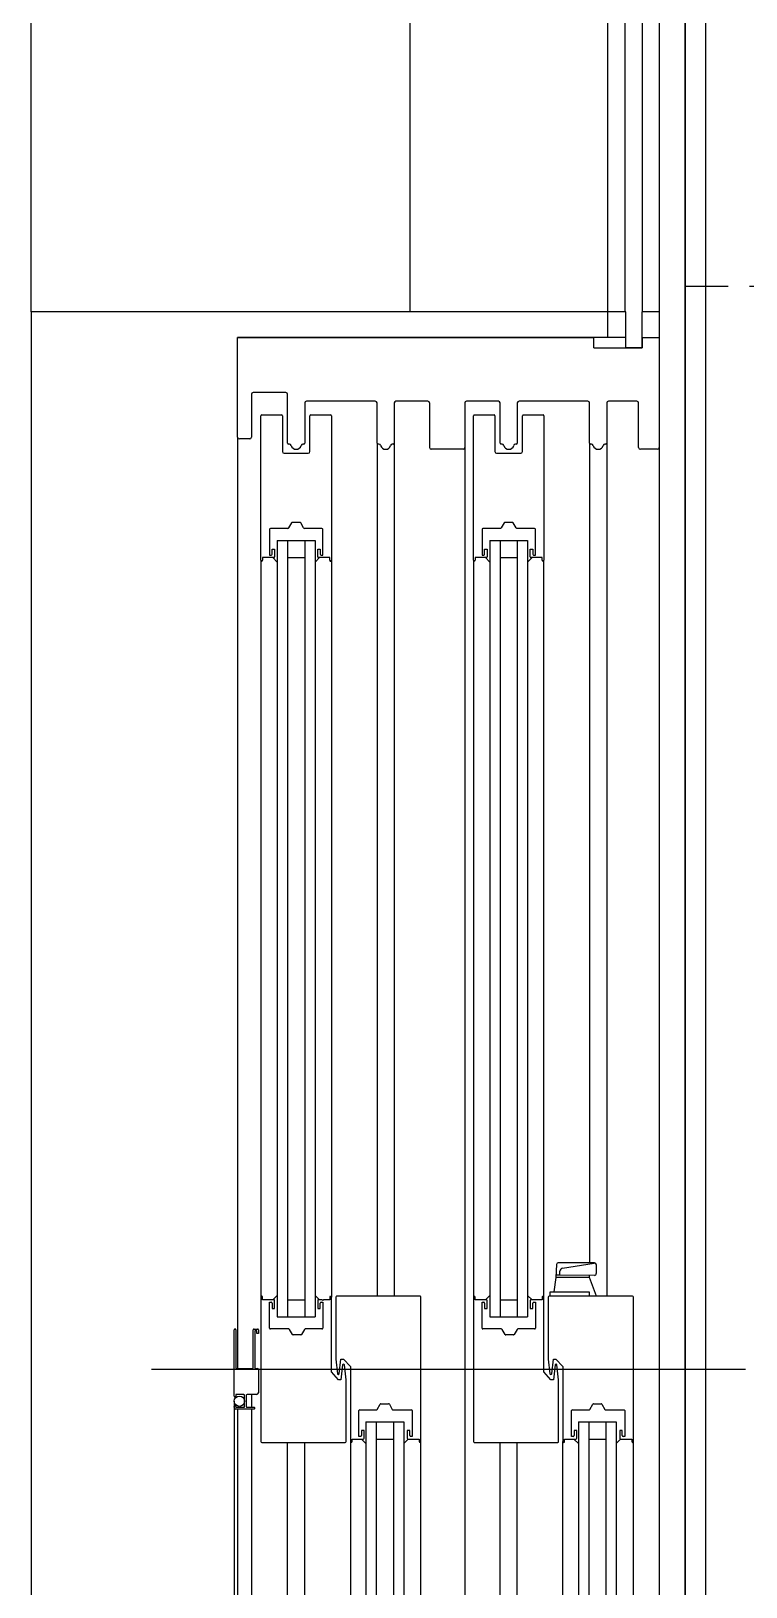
# Model space of a CAD drawing. Header units: millimetres. Extents: x -33000 to 294000, y 0 to 42408.
# Drawn here: x 49606 to 50022, y 13893 to 14798 of the extents above; entities that cross this region are included whole.
import ezdxf

# ---------------------------------------------------------------- set-up
doc = ezdxf.new("R2010")
doc.units = ezdxf.units.MM
doc.header["$LTSCALE"] = 50
doc.linetypes.add('( Hidden )', pattern=[0.375, 0.25, -0.125])
doc.layers.add('arch', color=8, linetype='Continuous')

msp = doc.modelspace()

# ---------------------------------------------------------------- linework, layer by layer
at = {"layer": 'arch'}
for p, q in [((49606.21, 14634.6), (49606.21, 15919.6)), ((49826.21, 15919.6), (49826.21, 14634.6)), ((49941.21, 15919.6), (49941.21, 14619.6)), ((49951.21, 15579.6), (49951.21, 14634.6)), ((49961.21, 15579.6), (49961.21, 14634.6)), ((49971.21, 15554.6), (49971.21, 12484.6)), ((49986.21, 12484.6), (49986.21, 15554.6)), ((49986.21, 15554.48), (49986.21, 12496.73)), ((49986.21, 12484.6), (49986.21, 15554.48)), ((49998.21, 12496.73), (49998.21, 15554.48)), ((49826.21, 14634.6), (49606.21, 14634.6)), ((49606.21, 14634.6), (49606.21, 13404.6)), ((49951.71, 14634.6), (49726.21, 14634.6)), ((49951.71, 14613.6), (49951.71, 14634.6)), ((49971.21, 14634.6), (49961.21, 14634.6)), ((49961.21, 14613.6), (49961.21, 14634.6)), ((49951.71, 14619.6), (49726.21, 14619.6)), ((49726.21, 14619.6), (49933.21, 14619.6)), ((49726.21, 14561.6), (49726.21, 14619.6)), ((49933.21, 14613.6), (49933.21, 14619.6)), ((49961.21, 14619.6), (49961.21, 14613.6)), ((49961.21, 14619.6), (49971.21, 14619.6)), ((49971.21, 14619.6), (49971.21, 14555.6)), ((49933.21, 14613.6), (49961.21, 14613.6)), ((49961.21, 14613.6), (49951.71, 14613.6)), ((49734.21, 14586.6), (49734.21, 14561.6)), ((49754.21, 14587.6), (49735.21, 14587.6)), ((49755.21, 14558.1), (49755.21, 14586.6)), ((49739.71, 14490.1), (49739.71, 14574.1)), ((49740.21, 14574.6), (49751.71, 14574.6)), ((49752.21, 14574.1), (49752.21, 14553.3)), ((49765.21, 14581.6), (49765.21, 14558.1)), ((49806.21, 14582.6), (49766.21, 14582.6)), ((49768.21, 14553.3), (49768.21, 14574.1)), ((49768.71, 14574.6), (49780.21, 14574.6)), ((49780.71, 14574.1), (49780.71, 14490.1)), ((49807.21, 14558.1), (49807.21, 14581.6)), ((49817.21, 14581.6), (49817.21, 14558.1)), ((49836.71, 14582.6), (49818.21, 14582.6)), ((49837.71, 14581.6), (49837.71, 14555.6)), ((49858.21, 14581.6), (49858.21, 14555.6)), ((49877.71, 14582.6), (49859.21, 14582.6)), ((49863.21, 14490.1), (49863.21, 14574.1)), ((49863.71, 14574.6), (49875.21, 14574.6)), ((49875.71, 14574.1), (49875.71, 14553.3)), ((49878.71, 14558.1), (49878.71, 14581.6)), ((49888.71, 14581.6), (49888.71, 14558.1)), ((49929.71, 14582.6), (49889.71, 14582.6)), ((49891.71, 14553.3), (49891.71, 14574.1)), ((49892.21, 14574.6), (49903.71, 14574.6)), ((49904.21, 14574.1), (49904.21, 14490.1)), ((49930.71, 14558.1), (49930.71, 14581.6)), ((49940.71, 14581.6), (49940.71, 14558.1)), ((49958.21, 14582.6), (49941.71, 14582.6)), ((49959.21, 14555.6), (49959.21, 14581.6)), ((49726.21, 14561.6), (49726.21, 14020.04)), ((49733.21, 14560.6), (49727.21, 14560.6)), ((49756.33, 14557.6), (49755.71, 14557.6)), ((49764.71, 14557.6), (49764.08, 14557.6)), ((49807.21, 14558.1), (49807.21, 14062.1)), ((49808.33, 14557.6), (49807.71, 14557.6)), ((49816.71, 14557.6), (49816.08, 14557.6)), ((49817.21, 14558.1), (49817.21, 14062.1)), ((49879.83, 14557.6), (49879.21, 14557.6)), ((49888.21, 14557.6), (49887.58, 14557.6)), ((49930.71, 14558.1), (49930.71, 14081.55)), ((49931.83, 14557.6), (49931.21, 14557.6)), ((49940.21, 14557.6), (49939.58, 14557.6)), ((49940.71, 14558.1), (49940.71, 14062.1)), ((49753.21, 14552.3), (49767.21, 14552.3)), ((49857.21, 14554.6), (49838.71, 14554.6)), ((49858.21, 14555.6), (49858.21, 13483.6)), ((49876.71, 14552.3), (49890.71, 14552.3)), ((49970.21, 14554.6), (49960.21, 14554.6)), ((49971.21, 14555.6), (49971.21, 13483.6)), ((49757.56, 14511.85), (49755.85, 14508.86)), ((49762.42, 14512.1), (49758, 14512.1)), ((49764.56, 14508.86), (49762.85, 14511.85)), ((49881.06, 14511.85), (49879.35, 14508.86)), ((49885.92, 14512.1), (49881.5, 14512.1)), ((49888.06, 14508.86), (49886.35, 14511.85)), ((49744.71, 14508.1), (49744.71, 14493.1)), ((49755.42, 14508.6), (49745.21, 14508.6)), ((49749.21, 14501.6), (49749.21, 14050.1)), ((49749.21, 14501.6), (49771.21, 14501.6)), ((49755.21, 14501.6), (49755.21, 14050.1)), ((49775.21, 14508.6), (49765, 14508.6)), ((49765.21, 14501.6), (49765.21, 14050.1)), ((49771.21, 14501.6), (49771.21, 14050.1)), ((49775.71, 14493.1), (49775.71, 14508.1)), ((49868.21, 14508.1), (49868.21, 14493.1)), ((49878.92, 14508.6), (49868.71, 14508.6)), ((49872.71, 14501.6), (49894.71, 14501.6)), ((49872.71, 14501.6), (49872.71, 14050.1)), ((49878.71, 14501.6), (49878.71, 14050.1)), ((49898.71, 14508.6), (49888.5, 14508.6)), ((49888.71, 14501.6), (49888.71, 14050.1)), ((49894.71, 14501.6), (49894.71, 14050.1)), ((49899.21, 14493.1), (49899.21, 14508.1)), ((49744.71, 14493.1), (49745.71, 14493.1)), ((49746.21, 14493.6), (49746.21, 14496.6)), ((49746.21, 14496.6), (49747.71, 14496.6)), ((49747.71, 14496.6), (49747.71, 14492.1)), ((49772.71, 14492.1), (49772.71, 14496.6)), ((49772.71, 14496.6), (49774.21, 14496.6)), ((49774.21, 14496.6), (49774.21, 14493.6)), ((49774.71, 14493.1), (49775.71, 14493.1)), ((49868.21, 14493.1), (49869.21, 14493.1)), ((49869.71, 14493.6), (49869.71, 14496.6)), ((49869.71, 14496.6), (49871.21, 14496.6)), ((49871.21, 14496.6), (49871.21, 14492.1)), ((49896.21, 14492.1), (49896.21, 14496.6)), ((49896.21, 14496.6), (49897.71, 14496.6)), ((49897.71, 14496.6), (49897.71, 14493.6)), ((49898.21, 14493.1), (49899.21, 14493.1)), ((49739.71, 14490.1), (49739.71, 14061.6)), ((49747.21, 14491.6), (49740.71, 14491.6)), ((49740.71, 14491.6), (49740.71, 14490.1)), ((49746.65, 14491.6), (49749.21, 14489.05)), ((49755.21, 14491.6), (49765.21, 14491.6)), ((49773.76, 14491.6), (49771.21, 14489.05)), ((49779.71, 14491.6), (49773.21, 14491.6)), ((49779.71, 14490.1), (49779.71, 14491.6)), ((49780.71, 14490.1), (49780.71, 14061.6)), ((49863.21, 14490.1), (49863.21, 14061.6)), ((49870.71, 14491.6), (49864.21, 14491.6)), ((49864.21, 14491.6), (49864.21, 14490.1)), ((49870.15, 14491.6), (49872.71, 14489.05)), ((49878.71, 14491.6), (49888.71, 14491.6)), ((49897.26, 14491.6), (49894.71, 14489.05)), ((49903.21, 14491.6), (49896.71, 14491.6)), ((49903.21, 14490.1), (49903.21, 14491.6)), ((49904.21, 14061.6), (49904.21, 14490.1)), ((49911.48, 14080.59), (49911.18, 14072.98)), ((49933.6, 14081.55), (49912.48, 14081.55)), ((49913.49, 14074.3), (49913.49, 14076.62)), ((49915.01, 14078.47), (49933.44, 14081.37)), ((49934.6, 14080.55), (49934.6, 14075.27)), ((49911.18, 14072.98), (49909.85, 14064.7)), ((49930.7, 14072.98), (49911.18, 14072.98)), ((49913.49, 14074.3), (49911.23, 14074.3)), ((49933.6, 14074.27), (49913.49, 14074.3)), ((49930.7, 14072.98), (49930.7, 14074.28)), ((49934.67, 14062.1), (49930.7, 14072.98)), ((49739.71, 14061.6), (49739.71, 13977.6)), ((49740.71, 14060.1), (49740.71, 14061.6)), ((49747.21, 14060.1), (49740.71, 14060.1)), ((49744.71, 14043.6), (49744.71, 14058.6)), ((49744.71, 14058.6), (49745.71, 14058.6)), ((49746.65, 14060.1), (49749.21, 14062.66)), ((49747.71, 14055.1), (49747.71, 14059.6)), ((49755.21, 14060.1), (49765.21, 14060.1)), ((49773.76, 14060.1), (49771.21, 14062.66)), ((49772.71, 14059.6), (49772.71, 14055.1)), ((49775.21, 14060.1), (49773.21, 14060.1)), ((49774.71, 14058.6), (49775.71, 14058.6)), ((49775.71, 14059.6), (49775.21, 14060.1)), ((49776.21, 14060.1), (49775.71, 14059.6)), ((49775.71, 14058.6), (49775.71, 14043.6)), ((49779.71, 14060.1), (49776.21, 14060.1)), ((49779.71, 14061.6), (49779.71, 14060.1)), ((49780.71, 14018.1), (49780.71, 14061.6)), ((49783.21, 14061.6), (49783.21, 14025.6)), ((49832.21, 14062.1), (49783.71, 14062.1)), ((49832.71, 13977.6), (49832.71, 14061.6)), ((49863.21, 14061.6), (49863.21, 13977.6)), ((49864.21, 14060.1), (49864.21, 14061.6)), ((49870.71, 14060.1), (49864.21, 14060.1)), ((49868.21, 14043.6), (49868.21, 14058.6)), ((49868.21, 14058.6), (49869.21, 14058.6)), ((49870.15, 14060.1), (49872.71, 14062.66)), ((49871.21, 14055.1), (49871.21, 14059.6)), ((49878.71, 14060.1), (49888.71, 14060.1)), ((49897.26, 14060.1), (49894.71, 14062.66)), ((49896.21, 14059.6), (49896.21, 14055.1)), ((49903.21, 14060.1), (49896.71, 14060.1)), ((49898.21, 14058.6), (49899.21, 14058.6)), ((49899.21, 14058.6), (49899.21, 14043.6)), ((49903.21, 14061.6), (49903.21, 14060.1)), ((49904.21, 14018.1), (49904.21, 14061.6)), ((49906.71, 14061.6), (49906.71, 14025.6)), ((49955.71, 14062.1), (49907.21, 14062.1)), ((49907.71, 14062.1), (49907.71, 14064.7)), ((49907.71, 14064.7), (49930.37, 14064.7)), ((49930.37, 14064.7), (49930.37, 14062.1)), ((49956.21, 13977.6), (49956.21, 14061.6)), ((49746.21, 14058.1), (49746.21, 14055.1)), ((49746.21, 14055.1), (49747.71, 14055.1)), ((49749.21, 14050.1), (49771.21, 14050.1)), ((49772.71, 14055.1), (49774.21, 14055.1)), ((49774.21, 14055.1), (49774.21, 14058.1)), ((49869.71, 14058.1), (49869.71, 14055.1)), ((49869.71, 14055.1), (49871.21, 14055.1)), ((49872.71, 14050.1), (49894.71, 14050.1)), ((49896.21, 14055.1), (49897.71, 14055.1)), ((49897.71, 14055.1), (49897.71, 14058.1)), ((49724.24, 14004.04), (49724.24, 14042.54)), ((49725.24, 14042.54), (49725.24, 14020.54)), ((49735.24, 14020.54), (49735.24, 14042.54)), ((49735.74, 14043.04), (49737.74, 14043.04)), ((49736.24, 14042.04), (49736.24, 14020.54)), ((49737.44, 14042.04), (49736.24, 14042.04)), ((49737.44, 14040.54), (49737.44, 14042.04)), ((49738.24, 14040.54), (49737.44, 14040.54)), ((49738.24, 14042.54), (49738.24, 14040.54)), ((49755.92, 14043.1), (49745.21, 14043.1)), ((49758.06, 14039.86), (49756.35, 14042.85)), ((49765.06, 14042.85), (49763.35, 14039.86)), ((49775.21, 14043.1), (49765.5, 14043.1)), ((49879.42, 14043.1), (49868.71, 14043.1)), ((49881.56, 14039.86), (49879.85, 14042.85)), ((49888.56, 14042.85), (49886.85, 14039.86)), ((49898.71, 14043.1), (49889, 14043.1)), ((49762.92, 14039.6), (49758.5, 14039.6)), ((49886.42, 14039.6), (49882, 14039.6)), ((49783.21, 14025.6), (49784.16, 14017.05)), ((49785.25, 14017.05), (49786.21, 14025.6)), ((49786.21, 14025.6), (49787.66, 14025.6)), ((49787.16, 14022.16), (49786.21, 14013.6)), ((49787.76, 14022.6), (49787.65, 14022.6)), ((49787.66, 14025.6), (49791.71, 14021.23)), ((49789.21, 14013.6), (49788.26, 14022.16)), ((49906.71, 14025.6), (49907.66, 14017.05)), ((49908.75, 14017.05), (49909.71, 14025.6)), ((49909.71, 14025.6), (49911.16, 14025.6)), ((49910.66, 14022.16), (49909.71, 14013.6)), ((49911.26, 14022.6), (49911.15, 14022.6)), ((49911.16, 14025.6), (49915.21, 14021.23)), ((49912.71, 14013.6), (49911.76, 14022.16)), ((50021.21, 14019.6), (49676.21, 14019.6)), ((49725.74, 14020.04), (49734.74, 14020.04)), ((49736.74, 14020.04), (49737.74, 14020.04)), ((49738.24, 14019.54), (49738.24, 14006.04)), ((49784.75, 14013.6), (49780.71, 14018.1)), ((49784.65, 14016.6), (49784.76, 14016.6)), ((49786.21, 14013.6), (49784.75, 14013.6)), ((49789.21, 13977.6), (49789.21, 14013.6)), ((49791.71, 14021.23), (49791.71, 13977.6)), ((49908.25, 14013.6), (49904.21, 14018.1)), ((49908.15, 14016.6), (49908.26, 14016.6)), ((49909.71, 14013.6), (49908.25, 14013.6)), ((49912.71, 13977.6), (49912.71, 14013.6)), ((49915.21, 14021.23), (49915.21, 13977.6)), ((49729.74, 14005.04), (49725.24, 14005.04)), ((49725.24, 14005.04), (49725.24, 14004.04)), ((49730.24, 13998.04), (49730.24, 14004.54)), ((49731.24, 14004.54), (49731.24, 13998.04)), ((49737.24, 14005.04), (49731.74, 14005.04)), ((49734.21, 14005.04), (49734.21, 13997.54)), ((49724.21, 14001.1), (49724.21, 13497.6)), ((49724.24, 13997.54), (49724.24, 13998.04)), ((49725.24, 13998.04), (49725.24, 13997.54)), ((49725.24, 13997.54), (49729.74, 13997.54)), ((49735.74, 13996.54), (49725.24, 13996.54)), ((49726.21, 13996.54), (49726.21, 13502.1)), ((49731.74, 13997.54), (49735.74, 13997.54)), ((49734.21, 13996.54), (49734.21, 13502.1)), ((49796.71, 13980.6), (49796.71, 13995.6)), ((49797.21, 13996.1), (49806.92, 13996.1)), ((49807.35, 13996.36), (49809.06, 13999.35)), ((49809.5, 13999.6), (49813.92, 13999.6)), ((49814.35, 13999.35), (49816.06, 13996.36)), ((49816.5, 13996.1), (49827.21, 13996.1)), ((49827.71, 13995.6), (49827.71, 13980.6)), ((49920.21, 13980.6), (49920.21, 13995.6)), ((49920.71, 13996.1), (49930.42, 13996.1)), ((49930.85, 13996.36), (49932.56, 13999.35)), ((49933, 13999.6), (49937.42, 13999.6)), ((49937.85, 13999.35), (49939.56, 13996.36)), ((49940, 13996.1), (49950.71, 13996.1)), ((49951.21, 13995.6), (49951.21, 13980.6)), ((49800.71, 13989.1), (49822.71, 13989.1)), ((49800.71, 13989.1), (49800.71, 13540.86)), ((49806.71, 13989.1), (49806.71, 13540.86)), ((49816.71, 13989.1), (49816.71, 13540.86)), ((49822.71, 13989.1), (49822.71, 13540.86)), ((49924.21, 13989.1), (49946.21, 13989.1)), ((49924.21, 13989.1), (49924.21, 13540.86)), ((49930.21, 13989.1), (49930.21, 13540.86)), ((49940.21, 13989.1), (49940.21, 13540.86)), ((49946.21, 13989.1), (49946.21, 13540.86)), ((49740.21, 13977.1), (49788.71, 13977.1)), ((49755.21, 13481.1), (49755.21, 13977.1)), ((49765.21, 13481.1), (49765.21, 13977.1)), ((49791.71, 13977.6), (49791.71, 13549.1)), ((49792.71, 13977.6), (49792.71, 13979.1)), ((49792.71, 13979.1), (49799.21, 13979.1)), ((49797.71, 13980.6), (49796.71, 13980.6)), ((49798.15, 13979.1), (49800.71, 13976.55)), ((49799.71, 13984.1), (49798.21, 13984.1)), ((49798.21, 13984.1), (49798.21, 13981.1)), ((49799.71, 13979.6), (49799.71, 13984.1)), ((49806.71, 13979.1), (49816.71, 13979.1)), ((49825.26, 13979.1), (49822.71, 13976.55)), ((49826.21, 13984.1), (49824.71, 13984.1)), ((49824.71, 13984.1), (49824.71, 13979.6)), ((49825.21, 13979.1), (49831.71, 13979.1)), ((49826.21, 13981.1), (49826.21, 13984.1)), ((49827.71, 13980.6), (49826.71, 13980.6)), ((49831.71, 13979.1), (49831.71, 13977.6)), ((49832.71, 13549.1), (49832.71, 13977.6)), ((49863.71, 13977.1), (49912.21, 13977.1)), ((49878.71, 13481.1), (49878.71, 13977.1)), ((49888.71, 13481.1), (49888.71, 13977.1)), ((49915.21, 13549.1), (49915.21, 13977.6)), ((49916.21, 13977.6), (49916.21, 13979.1)), ((49916.21, 13979.1), (49922.71, 13979.1)), ((49921.21, 13980.6), (49920.21, 13980.6)), ((49921.65, 13979.1), (49924.21, 13976.55)), ((49923.21, 13984.1), (49921.71, 13984.1)), ((49921.71, 13984.1), (49921.71, 13981.1)), ((49923.21, 13979.6), (49923.21, 13984.1)), ((49930.21, 13979.1), (49940.21, 13979.1)), ((49948.76, 13979.1), (49946.21, 13976.55)), ((49949.71, 13984.1), (49948.21, 13984.1)), ((49948.21, 13984.1), (49948.21, 13979.6)), ((49948.71, 13979.1), (49955.21, 13979.1)), ((49949.71, 13981.1), (49949.71, 13984.1)), ((49951.21, 13980.6), (49950.21, 13980.6)), ((49955.21, 13979.1), (49955.21, 13977.6)), ((49956.21, 13549.1), (49956.21, 13977.6))]:
    msp.add_line(p, q, dxfattribs=at)
at = {"layer": 'arch', "linetype": '( Hidden )', "ltscale": 2}
for p, q in [((49986.21, 15554.48), (49986.21, 14649.48)), ((49986.21, 14649.48), (50336.21, 14649.48))]:
    msp.add_line(p, q, dxfattribs=at)
at = {"layer": 'arch'}
msp.add_circle((49727.21, 14001.1, 0), 3, dxfattribs=at)
for centre, radius, start, end in [((49735.21, 14586.6), 1, 90, 180), ((49754.21, 14586.6), 1, 0, 90), ((49740.21, 14574.1), 0.5, 90, 180), ((49751.71, 14574.1), 0.5, 0, 90), ((49766.21, 14581.6), 1, 90, 180), ((49768.71, 14574.1), 0.5, 90, 180), ((49780.21, 14574.1), 0.5, 0, 90), ((49806.21, 14581.6), 1, 0, 90), ((49818.21, 14581.6), 1, 90, 180), ((49836.71, 14581.6), 1, 0, 90), ((49859.21, 14581.6), 1, 90, 180), ((49863.71, 14574.1), 0.5, 90, 180), ((49875.21, 14574.1), 0.5, 0, 90), ((49877.71, 14581.6), 1, 0, 90), ((49889.71, 14581.6), 1, 90, 180), ((49892.21, 14574.1), 0.5, 90, 180), ((49903.71, 14574.1), 0.5, 0, 90), ((49929.71, 14581.6), 1, 0, 90), ((49941.71, 14581.6), 1, 90, 180), ((49958.21, 14581.6), 1, 0, 90), ((49727.21, 14561.6), 1, 180, 270), ((49733.21, 14561.6), 1, 270, 0), ((49755.71, 14558.1), 0.5, 180, 270), ((49756.33, 14556.6), 1, 14.47751, 90), ((49760.21, 14557.6), 3, 194.47751, 345.52249), ((49764.08, 14556.6), 1, 90, 165.52249), ((49764.71, 14558.1), 0.5, 270, 0), ((49807.71, 14558.1), 0.5, 179.9997, 270), ((49808.33, 14556.6), 1, 14.47751, 90), ((49812.21, 14557.6), 3, 194.47751, 345.52249), ((49816.08, 14556.6), 1, 90, 165.52249), ((49816.71, 14558.1), 0.5, 270, 0), ((49879.21, 14558.1), 0.5, 180, 270), ((49879.83, 14556.6), 1, 14.47751, 90), ((49883.71, 14557.6), 3, 194.47751, 345.52249), ((49887.58, 14556.6), 1, 90, 165.52249), ((49888.21, 14558.1), 0.5, 270, 0), ((49931.21, 14558.1), 0.5, 180, 270), ((49931.83, 14556.6), 1, 14.47751, 90), ((49935.71, 14557.6), 3, 194.47751, 345.52249), ((49939.58, 14556.6), 1, 90, 165.52249), ((49940.21, 14558.1), 0.5, 270, 0), ((49753.21, 14553.3), 1, 180, 270), ((49767.21, 14553.3), 1, 270, 0), ((49838.71, 14555.6), 1, 180, 270), ((49857.21, 14555.6), 1, 270, 0), ((49876.71, 14553.3), 1, 180, 270), ((49890.71, 14553.3), 1, 270, 0), ((49960.21, 14555.6), 1, 180, 270), ((49970.21, 14555.6), 1, 270, 0), ((49758, 14511.6), 0.5, 90, 150.25512), ((49762.42, 14511.6), 0.5, 29.74488, 90), ((49881.5, 14511.6), 0.5, 90, 150.25512), ((49885.92, 14511.6), 0.5, 29.74488, 90), ((49745.21, 14508.1), 0.5, 90, 180), ((49755.42, 14509.1), 0.5, 270, 330.25512), ((49765, 14509.1), 0.5, 209.74488, 270), ((49775.21, 14508.1), 0.5, 0, 90), ((49868.71, 14508.1), 0.5, 90, 180), ((49878.92, 14509.1), 0.5, 270, 330.25512), ((49888.5, 14509.1), 0.5, 209.74488, 270), ((49898.71, 14508.1), 0.5, 0, 90), ((49745.71, 14493.6), 0.5, 270, 0), ((49774.71, 14493.6), 0.5, 180, 270), ((49869.21, 14493.6), 0.5, 270, 0), ((49898.21, 14493.6), 0.5, 180, 270), ((49740.21, 14490.1), 0.5, 180, 0), ((49747.21, 14492.1), 0.5, 270, 0), ((49773.21, 14492.1), 0.5, 180, 270), ((49780.21, 14490.1), 0.5, 180, 270.00002), ((49780.21, 14490.1), 0.5, 269.99998, 0), ((49863.71, 14490.1), 0.5, 180, 0), ((49870.71, 14492.1), 0.5, 270, 0), ((49896.71, 14492.1), 0.5, 180, 270), ((49903.71, 14490.1), 0.5, 180, 270.00002), ((49903.71, 14490.1), 0.5, 269.99998, 0), ((49912.48, 14080.55), 1, 90, 177.72245), ((49915.38, 14076.62), 1.88, 101.11989, 180), ((49933.6, 14080.38), 1, 0, 98.93652), ((49933.6, 14080.55), 1, 0, 90), ((49933.6, 14075.27), 1, 269.91423, 0), ((49740.21, 14061.6), 0.5, 0.00002, 179.99998), ((49745.71, 14058.1), 0.5, 0, 90), ((49747.21, 14059.6), 0.5, 0, 90), ((49773.21, 14059.6), 0.5, 90, 180), ((49774.71, 14058.1), 0.5, 90, 180), ((49780.21, 14061.6), 0.5, 89.99998, 180), ((49780.21, 14061.6), 0.5, 0, 90.00002), ((49783.71, 14061.6), 0.5, 90, 180), ((49832.21, 14061.6), 0.5, 0, 90), ((49863.71, 14061.6), 0.5, 0.00002, 179.99998), ((49869.21, 14058.1), 0.5, 0, 90), ((49870.71, 14059.6), 0.5, 0, 90), ((49896.71, 14059.6), 0.5, 90, 180), ((49898.21, 14058.1), 0.5, 90, 180), ((49903.71, 14061.6), 0.5, 89.99998, 180), ((49903.71, 14061.6), 0.5, 0, 90.00002), ((49907.21, 14061.6), 0.5, 90, 180), ((49955.71, 14061.6), 0.5, 0, 90), ((49724.74, 14042.54), 0.5, 0.00004, 180), ((49735.74, 14042.54), 0.5, 90, 180), ((49737.74, 14042.54), 0.5, 0, 90), ((49745.21, 14043.6), 0.5, 180, 270), ((49755.92, 14042.6), 0.5, 29.74488, 90), ((49765.5, 14042.6), 0.5, 90, 150.25512), ((49775.21, 14043.6), 0.5, 270, 0), ((49868.71, 14043.6), 0.5, 180, 270), ((49879.42, 14042.6), 0.5, 29.74488, 90), ((49889, 14042.6), 0.5, 90, 150.25512), ((49898.71, 14043.6), 0.5, 270, 0), ((49758.5, 14040.1), 0.5, 209.74488, 270), ((49762.92, 14040.1), 0.5, 270, 330.25512), ((49882, 14040.1), 0.5, 209.74488, 270), ((49886.42, 14040.1), 0.5, 270, 330.25512), ((49787.65, 14022.1), 0.5, 90, 173.65361), ((49787.76, 14022.1), 0.5, 6.33399, 90), ((49911.15, 14022.1), 0.5, 90, 173.65361), ((49911.26, 14022.1), 0.5, 6.33399, 90), ((49725.74, 14020.54), 0.5, 180, 270), ((49734.74, 14020.54), 0.5, 270, 0), ((49736.74, 14020.54), 0.5, 180, 270), ((49737.74, 14019.54), 0.5, 0, 90), ((49784.65, 14017.1), 0.5, 186.33399, 270), ((49784.76, 14017.1), 0.5, 270, 353.65361), ((49908.15, 14017.1), 0.5, 186.33399, 270), ((49908.26, 14017.1), 0.5, 270, 353.65361), ((49724.74, 14004.04), 0.5, 180, 0), ((49729.74, 14004.54), 0.5, 0, 90), ((49731.74, 14004.54), 0.5, 90, 180), ((49737.24, 14006.04), 1, 270, 0), ((49724.74, 13998.04), 0.5, 0, 180), ((49725.24, 13997.54), 1, 180, 270), ((49729.74, 13998.04), 0.5, 270, 0), ((49731.74, 13998.04), 0.5, 180, 270), ((49735.74, 13997.04), 0.5, 269.99998, 90), ((49797.21, 13995.6), 0.5, 90, 180), ((49806.92, 13996.6), 0.5, 270, 330.25512), ((49809.5, 13999.1), 0.5, 90, 150.25512), ((49813.92, 13999.1), 0.5, 29.74488, 90), ((49816.5, 13996.6), 0.5, 209.74488, 270), ((49827.21, 13995.6), 0.5, 0, 90), ((49920.71, 13995.6), 0.5, 90, 180), ((49930.42, 13996.6), 0.5, 270, 330.25512), ((49933, 13999.1), 0.5, 90, 150.25512), ((49937.42, 13999.1), 0.5, 29.74488, 90), ((49940, 13996.6), 0.5, 209.74488, 270), ((49950.71, 13995.6), 0.5, 0, 90), ((49740.21, 13977.6), 0.5, 180, 270), ((49788.71, 13977.6), 0.5, 270, 0), ((49792.21, 13977.6), 0.5, 180, 0), ((49797.71, 13981.1), 0.5, 270, 0), ((49799.21, 13979.6), 0.5, 270, 0), ((49825.21, 13979.6), 0.5, 180, 270), ((49826.71, 13981.1), 0.5, 180, 270), ((49832.21, 13977.6), 0.5, 180, 0), ((49863.71, 13977.6), 0.5, 180, 270), ((49912.21, 13977.6), 0.5, 270, 0), ((49915.71, 13977.6), 0.5, 180, 0), ((49921.21, 13981.1), 0.5, 270, 0), ((49922.71, 13979.6), 0.5, 270, 0), ((49948.71, 13979.6), 0.5, 180, 270), ((49950.21, 13981.1), 0.5, 180, 270), ((49955.71, 13977.6), 0.5, 180, 0)]:
    msp.add_arc(centre, radius, start, end, dxfattribs=at)

doc.saveas('drawing.dxf')
